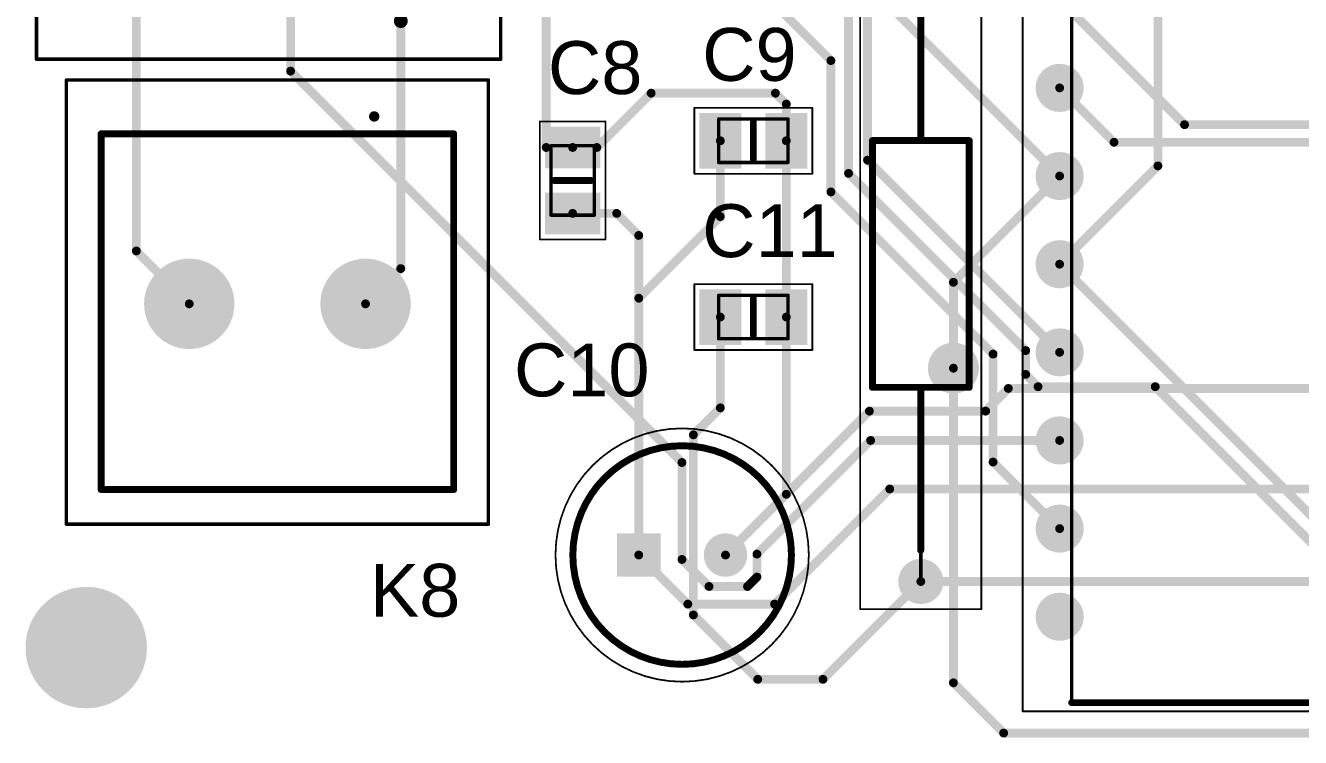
# Model space of a CAD drawing. Header units: millimetres. Extents: x 0.4 to 91.7, y 1.2 to 85.6.
# Drawn here: x 1.25 to 37.99, y 1.47 to 21.99 of the extents above; entities that cross this region are included whole.
import ezdxf

# ---------------------------------------------------------------- set-up
doc = ezdxf.new("R2010")
doc.units = ezdxf.units.MM
for name, color, linetype in [('BottomLayer', 5, 'Continuous'), ('BottomSolder', 6, 'Continuous'), ('Mechanical13', 56, 'Continuous'), ('Mechanical15', 56, 'Continuous'), ('MultiLayer', 9, 'Continuous'), ('PadHoleLayer', 156, 'Continuous'), ('TopLayer', 1, 'Continuous'), ('TopOverlay', 2, 'Continuous'), ('TopPaste', 8, 'Continuous'), ('TopSolder', 216, 'Continuous'), ('ViaHoleLayer', 16, 'Continuous')]:
    doc.layers.add(name, color=color, linetype=linetype)
doc.styles.add('Arial', font='arial.ttf', dxfattribs={"height": 0.2})

# ---------------------------------------------------------------- blocks, each defined once
blk = doc.blocks.new('CM______________________170____100M___10A_33')
at = {"layer": 'BottomLayer'}
h = blk.add_hatch(color=5, dxfattribs=at)
edge = h.paths.add_edge_path()
edge.add_arc((0, 7.62), 0.952, 0, 360)
h = blk.add_hatch(color=5, dxfattribs=at)
edge = h.paths.add_edge_path()
edge.add_arc((2.54, 7.62), 0.952, 0, 360)
h = blk.add_hatch(color=5, dxfattribs=at)
edge = h.paths.add_edge_path()
edge.add_arc((0, 0), 0.952, 0, 360)
h = blk.add_hatch(color=5, dxfattribs=at)
edge = h.paths.add_edge_path()
edge.add_arc((2.54, 0), 0.952, 0, 360)
at = {"layer": 'BottomSolder'}
h = blk.add_hatch(color=6, dxfattribs=at)
edge = h.paths.add_edge_path()
edge.add_arc((0, 7.62), 1.054, 0, 360)
h = blk.add_hatch(color=6, dxfattribs=at)
edge = h.paths.add_edge_path()
edge.add_arc((2.54, 7.62), 1.054, 0, 360)
h = blk.add_hatch(color=6, dxfattribs=at)
edge = h.paths.add_edge_path()
edge.add_arc((0, 0), 1.054, 0, 360)
h = blk.add_hatch(color=6, dxfattribs=at)
edge = h.paths.add_edge_path()
edge.add_arc((2.54, 0), 1.054, 0, 360)
at = {"layer": 'MultiLayer'}
h = blk.add_hatch(color=9, dxfattribs=at)
edge = h.paths.add_edge_path()
edge.add_arc((0, 7.62), 0.952, 0, 360)
h = blk.add_hatch(color=9, dxfattribs=at)
edge = h.paths.add_edge_path()
edge.add_arc((2.54, 7.62), 0.952, 0, 360)
h = blk.add_hatch(color=9, dxfattribs=at)
edge = h.paths.add_edge_path()
edge.add_arc((0, 0), 0.952, 0, 360)
h = blk.add_hatch(color=9, dxfattribs=at)
edge = h.paths.add_edge_path()
edge.add_arc((2.54, 0), 0.952, 0, 360)
at = {"layer": 'PadHoleLayer'}
h = blk.add_hatch(color=156, dxfattribs=at)
edge = h.paths.add_edge_path()
edge.add_arc((0, 7.62), 0.635, 0, 360)
h = blk.add_hatch(color=156, dxfattribs=at)
edge = h.paths.add_edge_path()
edge.add_arc((2.54, 7.62), 0.635, 0, 360)
h = blk.add_hatch(color=156, dxfattribs=at)
edge = h.paths.add_edge_path()
edge.add_arc((0, 0), 0.635, 0, 360)
h = blk.add_hatch(color=156, dxfattribs=at)
edge = h.paths.add_edge_path()
edge.add_arc((2.54, 0), 0.635, 0, 360)
at = {"layer": 'TopLayer'}
h = blk.add_hatch(color=1, dxfattribs=at)
edge = h.paths.add_edge_path()
edge.add_arc((0, 7.62), 0.952, 0, 360)
h = blk.add_hatch(color=1, dxfattribs=at)
edge = h.paths.add_edge_path()
edge.add_arc((2.54, 7.62), 0.952, 0, 360)
h = blk.add_hatch(color=1, dxfattribs=at)
edge = h.paths.add_edge_path()
edge.add_arc((0, 0), 0.952, 0, 360)
h = blk.add_hatch(color=1, dxfattribs=at)
edge = h.paths.add_edge_path()
edge.add_arc((2.54, 0), 0.952, 0, 360)
at = {"layer": 'TopSolder'}
h = blk.add_hatch(color=216, dxfattribs=at)
edge = h.paths.add_edge_path()
edge.add_arc((0, 7.62), 1.054, 0, 360)
h = blk.add_hatch(color=216, dxfattribs=at)
edge = h.paths.add_edge_path()
edge.add_arc((2.54, 7.62), 1.054, 0, 360)
h = blk.add_hatch(color=216, dxfattribs=at)
edge = h.paths.add_edge_path()
edge.add_arc((0, 0), 1.054, 0, 360)
h = blk.add_hatch(color=216, dxfattribs=at)
edge = h.paths.add_edge_path()
edge.add_arc((2.54, 0), 1.054, 0, 360)
at = {"layer": 'Mechanical13', "const_width": 0.2}
for points in [[(-1.88, 9.5), (-1.88, -1.88)], [(-1.88, 9.5), (4.42, 9.5)], [(4.42, 9.5), (4.42, -1.88)], [(-1.88, -1.88), (4.42, -1.88)]]:
    blk.add_lwpolyline(points, dxfattribs=at)
at = {"layer": 'Mechanical13', "const_width": 0.1}
for points in [[(-1.93, 9.5, 1), (-1.83, 9.5, 1)], [(-1.93, 9.5, 1), (-1.83, 9.5, 1)], [(4.37, 9.5, 1), (4.47, 9.5, 1)], [(4.37, 9.5, 1), (4.47, 9.5, 1)], [(-1.93, -1.88, 1), (-1.83, -1.88, 1)], [(-1.93, -1.88, 1), (-1.83, -1.88, 1)], [(4.37, -1.88, 1), (4.47, -1.88, 1)], [(4.37, -1.88, 1), (4.47, -1.88, 1)]]:
    blk.add_lwpolyline(points, format="xyb", close=True, dxfattribs=at)
at = {"layer": 'Mechanical15', "const_width": 0.1}
for points in [[(-4, 10.5), (-4, -2.88)], [(-4, 10.5), (5.42, 10.5)], [(5.42, 10.5), (5.42, -2.88)], [(-4, -2.88), (5.42, -2.88)]]:
    blk.add_lwpolyline(points, dxfattribs=at)
at = {"layer": 'Mechanical15', "const_width": 0.05}
for points in [[(-4.025, 10.5, 1), (-3.975, 10.5, 1)], [(-4.025, 10.5, 1), (-3.975, 10.5, 1)], [(5.395, 10.5, 1), (5.445, 10.5, 1)], [(5.395, 10.5, 1), (5.445, 10.5, 1)], [(-4.025, -2.88, 1), (-3.975, -2.88, 1)], [(-4.025, -2.88, 1), (-3.975, -2.88, 1)], [(5.395, -2.88, 1), (5.445, -2.88, 1)], [(5.395, -2.88, 1), (5.445, -2.88, 1)]]:
    blk.add_lwpolyline(points, format="xyb", close=True, dxfattribs=at)
at = {"layer": 'TopOverlay', "const_width": 0.1}
for points in [[(-1.88, 9.5), (-1.88, -1.88)], [(-1.88, 9.5), (4.42, 9.5)], [(4.42, 9.5), (4.42, -1.88)], [(-1.88, -1.88), (4.42, -1.88)]]:
    blk.add_lwpolyline(points, dxfattribs=at)
at = {"layer": 'TopOverlay'}
for points, const_width in [([(-1.905, 9.5, 1), (-1.855, 9.5, 1)], 0.05), ([(-1.905, 9.5, 1), (-1.855, 9.5, 1)], 0.05), ([(4.395, 9.5, 1), (4.445, 9.5, 1)], 0.05), ([(4.395, 9.5, 1), (4.445, 9.5, 1)], 0.05), ([(-3.05, 0, 1), (-2.95, 0, 1)], 0.1), ([(-3.05, 0, 1), (-2.95, 0, 1)], 0.1), ([(-2.85, 0, 1), (-2.75, 0, 1)], 0.1), ([(-2.85, 0, 1), (-2.75, 0, 1)], 0.1), ([(-1.905, -1.88, 1), (-1.855, -1.88, 1)], 0.05), ([(-1.905, -1.88, 1), (-1.855, -1.88, 1)], 0.05), ([(4.395, -1.88, 1), (4.445, -1.88, 1)], 0.05), ([(4.395, -1.88, 1), (4.445, -1.88, 1)], 0.05)]:
    blk.add_lwpolyline(points, format="xyb", close=True, dxfattribs=dict(at, const_width=const_width))
at = {"layer": 'TopOverlay', "const_width": 0.2}
for points in [[(-3, 0, -1), (-2.8, 0)], [(-2.8, 0, -1), (-3, 0)]]:
    blk.add_lwpolyline(points, format="xyb", dxfattribs=at)
blk = doc.blocks.new('L1_10_H_130_A_34')
at = {"layer": 'BottomLayer'}
h = blk.add_hatch(color=5, dxfattribs=at)
edge = h.paths.add_edge_path()
edge.add_arc((0, 0), 0.55, 0, 360)
h = blk.add_hatch(color=5, dxfattribs=at)
edge = h.paths.add_edge_path()
edge.add_arc((18.3, 0), 0.55, 0, 360)
at = {"layer": 'BottomSolder'}
h = blk.add_hatch(color=6, dxfattribs=at)
edge = h.paths.add_edge_path()
edge.add_arc((0, 0), 0.652, 0, 360)
h = blk.add_hatch(color=6, dxfattribs=at)
edge = h.paths.add_edge_path()
edge.add_arc((18.3, 0), 0.652, 0, 360)
at = {"layer": 'MultiLayer'}
h = blk.add_hatch(color=9, dxfattribs=at)
edge = h.paths.add_edge_path()
edge.add_arc((0, 0), 0.55, 0, 360)
h = blk.add_hatch(color=9, dxfattribs=at)
edge = h.paths.add_edge_path()
edge.add_arc((18.3, 0), 0.55, 0, 360)
at = {"layer": 'PadHoleLayer'}
h = blk.add_hatch(color=156, dxfattribs=at)
edge = h.paths.add_edge_path()
edge.add_arc((0, 0), 0.35, 0, 360)
h = blk.add_hatch(color=156, dxfattribs=at)
edge = h.paths.add_edge_path()
edge.add_arc((18.3, 0), 0.35, 0, 360)
at = {"layer": 'TopLayer'}
h = blk.add_hatch(color=1, dxfattribs=at)
edge = h.paths.add_edge_path()
edge.add_arc((0, 0), 0.55, 0, 360)
h = blk.add_hatch(color=1, dxfattribs=at)
edge = h.paths.add_edge_path()
edge.add_arc((18.3, 0), 0.55, 0, 360)
at = {"layer": 'TopSolder'}
h = blk.add_hatch(color=216, dxfattribs=at)
edge = h.paths.add_edge_path()
edge.add_arc((0, 0), 0.652, 0, 360)
h = blk.add_hatch(color=216, dxfattribs=at)
edge = h.paths.add_edge_path()
edge.add_arc((18.3, 0), 0.652, 0, 360)
at = {"layer": 'Mechanical13', "const_width": 0.1}
for points in [[(5.595, 1.395), (12.705, 1.395)], [(5.595, 1.395), (5.595, -1.395)], [(12.705, 1.395), (12.705, -1.395)], [(0, 0), (5.595, 0)], [(12.705, 0), (18.3, 0)], [(5.595, -1.395), (12.705, -1.395)]]:
    blk.add_lwpolyline(points, dxfattribs=at)
at = {"layer": 'Mechanical13', "const_width": 0.05}
for points in [[(5.57, 1.395, 1), (5.62, 1.395, 1)], [(5.57, 1.395, 1), (5.62, 1.395, 1)], [(12.68, 1.395, 1), (12.73, 1.395, 1)], [(12.68, 1.395, 1), (12.73, 1.395, 1)], [(-0.025, 0, 1), (0.025, 0, 1)], [(5.57, 0, 1), (5.62, 0, 1)], [(12.68, 0, 1), (12.73, 0, 1)], [(18.275, 0, 1), (18.325, 0, 1)], [(5.57, -1.395, 1), (5.62, -1.395, 1)], [(5.57, -1.395, 1), (5.62, -1.395, 1)], [(12.68, -1.395, 1), (12.73, -1.395, 1)], [(12.68, -1.395, 1), (12.73, -1.395, 1)]]:
    blk.add_lwpolyline(points, format="xyb", close=True, dxfattribs=at)
at = {"layer": 'Mechanical15', "const_width": 0.05}
for points in [[(-0.8, 1.745), (19.1, 1.745)], [(-0.8, 1.745), (-0.8, -1.745)], [(19.1, 1.745), (19.1, -1.745)], [(-0.8, -1.745), (19.1, -1.745)]]:
    blk.add_lwpolyline(points, dxfattribs=at)
at = {"layer": 'Mechanical15', "const_width": 0.025}
for points in [[(-0.812, 1.745, 1), (-0.787, 1.745, 1)], [(-0.812, 1.745, 1), (-0.787, 1.745, 1)], [(19.087, 1.745, 1), (19.112, 1.745, 1)], [(19.087, 1.745, 1), (19.112, 1.745, 1)], [(-0.812, -1.745, 1), (-0.787, -1.745, 1)], [(-0.812, -1.745, 1), (-0.787, -1.745, 1)], [(19.087, -1.745, 1), (19.112, -1.745, 1)], [(19.087, -1.745, 1), (19.112, -1.745, 1)]]:
    blk.add_lwpolyline(points, format="xyb", close=True, dxfattribs=at)
at = {"layer": 'TopOverlay', "const_width": 0.2}
for points in [[(5.595, 1.395), (12.705, 1.395)], [(5.595, 1.395), (5.595, -1.395)], [(12.705, 1.395), (12.705, -1.395)], [(0.9, 0), (5.595, 0)], [(12.705, 0), (17.4, 0)], [(5.595, -1.395), (12.705, -1.395)]]:
    blk.add_lwpolyline(points, dxfattribs=at)
at = {"layer": 'TopOverlay', "const_width": 0.1}
for points in [[(5.545, 1.395, 1), (5.645, 1.395, 1)], [(5.545, 1.395, 1), (5.645, 1.395, 1)], [(12.655, 1.395, 1), (12.755, 1.395, 1)], [(12.655, 1.395, 1), (12.755, 1.395, 1)], [(0.85, 0, 1), (0.95, 0, 1)], [(5.545, 0, 1), (5.645, 0, 1)], [(12.655, 0, 1), (12.755, 0, 1)], [(17.35, 0, 1), (17.45, 0, 1)], [(5.545, -1.395, 1), (5.645, -1.395, 1)], [(5.545, -1.395, 1), (5.645, -1.395, 1)], [(12.655, -1.395, 1), (12.755, -1.395, 1)], [(12.655, -1.395, 1), (12.755, -1.395, 1)]]:
    blk.add_lwpolyline(points, format="xyb", close=True, dxfattribs=at)
blk = doc.blocks.new('K_________________5_08_39')
at = {"layer": 'BottomLayer'}
h = blk.add_hatch(color=5, dxfattribs=at)
edge = h.paths.add_edge_path()
edge.add_arc((0, 0), 1.2, 0, 360)
h = blk.add_hatch(color=5, dxfattribs=at)
edge = h.paths.add_edge_path()
edge.add_arc((5.08, 0), 1.2, 0, 360)
at = {"layer": 'BottomSolder'}
h = blk.add_hatch(color=6, dxfattribs=at)
edge = h.paths.add_edge_path()
edge.add_arc((0, 0), 1.302, 0, 360)
h = blk.add_hatch(color=6, dxfattribs=at)
edge = h.paths.add_edge_path()
edge.add_arc((5.08, 0), 1.302, 0, 360)
at = {"layer": 'MultiLayer'}
h = blk.add_hatch(color=9, dxfattribs=at)
edge = h.paths.add_edge_path()
edge.add_arc((0, 0), 1.2, 0, 360)
h = blk.add_hatch(color=9, dxfattribs=at)
edge = h.paths.add_edge_path()
edge.add_arc((5.08, 0), 1.2, 0, 360)
at = {"layer": 'PadHoleLayer'}
h = blk.add_hatch(color=156, dxfattribs=at)
edge = h.paths.add_edge_path()
edge.add_arc((0, 0), 0.8, 0, 360)
h = blk.add_hatch(color=156, dxfattribs=at)
edge = h.paths.add_edge_path()
edge.add_arc((5.08, 0), 0.8, 0, 360)
at = {"layer": 'TopLayer'}
h = blk.add_hatch(color=1, dxfattribs=at)
edge = h.paths.add_edge_path()
edge.add_arc((0, 0), 1.2, 0, 360)
h = blk.add_hatch(color=1, dxfattribs=at)
edge = h.paths.add_edge_path()
edge.add_arc((5.08, 0), 1.2, 0, 360)
at = {"layer": 'TopSolder'}
h = blk.add_hatch(color=216, dxfattribs=at)
edge = h.paths.add_edge_path()
edge.add_arc((0, 0), 1.302, 0, 360)
h = blk.add_hatch(color=216, dxfattribs=at)
edge = h.paths.add_edge_path()
edge.add_arc((5.08, 0), 1.302, 0, 360)
at = {"layer": 'Mechanical13', "const_width": 0.2}
for points in [[(-2.54, 5.35), (-2.54, -4.9)], [(7.62, 5.35), (-2.54, 5.35)], [(7.62, 5.35), (7.62, -4.9)], [(7.62, -4.9), (-2.54, -4.9)]]:
    blk.add_lwpolyline(points, dxfattribs=at)
at = {"layer": 'Mechanical13', "const_width": 0.1}
for points in [[(-2.59, 5.35, 1), (-2.49, 5.35, 1)], [(-2.59, 5.35, 1), (-2.49, 5.35, 1)], [(7.57, 5.35, 1), (7.67, 5.35, 1)], [(7.57, 5.35, 1), (7.67, 5.35, 1)], [(-2.59, -4.9, 1), (-2.49, -4.9, 1)], [(-2.59, -4.9, 1), (-2.49, -4.9, 1)], [(7.57, -4.9, 1), (7.67, -4.9, 1)], [(7.57, -4.9, 1), (7.67, -4.9, 1)]]:
    blk.add_lwpolyline(points, format="xyb", close=True, dxfattribs=at)
at = {"layer": 'Mechanical15', "const_width": 0.1}
for points in [[(-3.54, 6.35), (-3.54, -6.45)], [(8.62, 6.35), (-3.54, 6.35)], [(8.62, 6.35), (8.62, -6.45)], [(8.62, -6.45), (-3.54, -6.45)]]:
    blk.add_lwpolyline(points, dxfattribs=at)
at = {"layer": 'Mechanical15', "const_width": 0.05}
for points in [[(-3.565, 6.35, 1), (-3.515, 6.35, 1)], [(-3.565, 6.35, 1), (-3.515, 6.35, 1)], [(8.595, 6.35, 1), (8.645, 6.35, 1)], [(8.595, 6.35, 1), (8.645, 6.35, 1)], [(-3.565, -6.45, 1), (-3.515, -6.45, 1)], [(-3.565, -6.45, 1), (-3.515, -6.45, 1)], [(8.595, -6.45, 1), (8.645, -6.45, 1)], [(8.595, -6.45, 1), (8.645, -6.45, 1)]]:
    blk.add_lwpolyline(points, format="xyb", close=True, dxfattribs=at)
at = {"layer": 'TopOverlay', "const_width": 0.1}
for points in [[(-2.54, 5.35), (-2.54, -4.9)], [(7.62, 5.35), (-2.54, 5.35)], [(7.62, 5.35), (7.62, -4.9)], [(7.62, -4.9), (-2.54, -4.9)]]:
    blk.add_lwpolyline(points, dxfattribs=at)
at = {"layer": 'TopOverlay'}
for points, const_width in [([(-2.565, 5.35, 1), (-2.515, 5.35, 1)], 0.05), ([(-2.565, 5.35, 1), (-2.515, 5.35, 1)], 0.05), ([(7.595, 5.35, 1), (7.645, 5.35, 1)], 0.05), ([(7.595, 5.35, 1), (7.645, 5.35, 1)], 0.05), ([(-2.565, -4.9, 1), (-2.515, -4.9, 1)], 0.05), ([(-2.565, -4.9, 1), (-2.515, -4.9, 1)], 0.05), ([(7.595, -4.9, 1), (7.645, -4.9, 1)], 0.05), ([(7.595, -4.9, 1), (7.645, -4.9, 1)], 0.05), ([(-0.35, -5.4, 1), (-0.25, -5.4, 1)], 0.1), ([(-0.35, -5.4, 1), (-0.25, -5.4, 1)], 0.1), ([(-0.35, -5.4, 1), (-0.25, -5.4, 1)], 0.1), ([(-0.25, -5.4, 1), (-0.15, -5.4, 1)], 0.1), ([(-0.25, -5.4, 1), (-0.15, -5.4, 1)], 0.1), ([(-0.25, -5.4, 1), (-0.15, -5.4, 1)], 0.1)]:
    blk.add_lwpolyline(points, format="xyb", close=True, dxfattribs=dict(at, const_width=const_width))
at = {"layer": 'TopOverlay', "const_width": 0.2}
for points in [[(-0.3, -5.4, -1), (-0.2, -5.4)], [(-0.2, -5.4, -1), (-0.3, -5.4)], [(-0.2, -5.4, -1), (-0.3, -5.4)]]:
    blk.add_lwpolyline(points, format="xyb", dxfattribs=at)
blk = doc.blocks.new('__3_47')
at = {"layer": 'BottomLayer'}
h = blk.add_hatch(color=5, dxfattribs=at)
edge = h.paths.add_edge_path()
edge.add_arc((7.715, 24.13), 0.592, 0, 360)
h = blk.add_hatch(color=5, dxfattribs=at)
edge = h.paths.add_edge_path()
edge.add_arc((7.715, 21.59), 0.592, 0, 360)
h = blk.add_hatch(color=5, dxfattribs=at)
edge = h.paths.add_edge_path()
edge.add_arc((7.715, 19.05), 0.592, 0, 360)
h = blk.add_hatch(color=5, dxfattribs=at)
edge = h.paths.add_edge_path()
edge.add_arc((7.715, 16.51), 0.592, 0, 360)
h = blk.add_hatch(color=5, dxfattribs=at)
edge = h.paths.add_edge_path()
edge.add_arc((7.715, 13.97), 0.592, 0, 360)
h = blk.add_hatch(color=5, dxfattribs=at)
edge = h.paths.add_edge_path()
edge.add_arc((7.715, 11.43), 0.592, 0, 360)
h = blk.add_hatch(color=5, dxfattribs=at)
edge = h.paths.add_edge_path()
edge.add_arc((7.715, 8.89), 0.592, 0, 360)
at = {"layer": 'BottomSolder'}
h = blk.add_hatch(color=6, dxfattribs=at)
edge = h.paths.add_edge_path()
edge.add_arc((7.715, 24.13), 0.694, 0, 360)
h = blk.add_hatch(color=6, dxfattribs=at)
edge = h.paths.add_edge_path()
edge.add_arc((7.715, 21.59), 0.694, 0, 360)
h = blk.add_hatch(color=6, dxfattribs=at)
edge = h.paths.add_edge_path()
edge.add_arc((7.715, 19.05), 0.694, 0, 360)
h = blk.add_hatch(color=6, dxfattribs=at)
edge = h.paths.add_edge_path()
edge.add_arc((7.715, 16.51), 0.694, 0, 360)
h = blk.add_hatch(color=6, dxfattribs=at)
edge = h.paths.add_edge_path()
edge.add_arc((7.715, 13.97), 0.694, 0, 360)
h = blk.add_hatch(color=6, dxfattribs=at)
edge = h.paths.add_edge_path()
edge.add_arc((7.715, 11.43), 0.694, 0, 360)
h = blk.add_hatch(color=6, dxfattribs=at)
edge = h.paths.add_edge_path()
edge.add_arc((7.715, 8.89), 0.694, 0, 360)
at = {"layer": 'MultiLayer'}
h = blk.add_hatch(color=9, dxfattribs=at)
edge = h.paths.add_edge_path()
edge.add_arc((7.715, 24.13), 0.592, 0, 360)
h = blk.add_hatch(color=9, dxfattribs=at)
edge = h.paths.add_edge_path()
edge.add_arc((7.715, 21.59), 0.592, 0, 360)
h = blk.add_hatch(color=9, dxfattribs=at)
edge = h.paths.add_edge_path()
edge.add_arc((7.715, 19.05), 0.592, 0, 360)
h = blk.add_hatch(color=9, dxfattribs=at)
edge = h.paths.add_edge_path()
edge.add_arc((7.715, 16.51), 0.592, 0, 360)
h = blk.add_hatch(color=9, dxfattribs=at)
edge = h.paths.add_edge_path()
edge.add_arc((7.715, 13.97), 0.592, 0, 360)
h = blk.add_hatch(color=9, dxfattribs=at)
edge = h.paths.add_edge_path()
edge.add_arc((7.715, 11.43), 0.592, 0, 360)
h = blk.add_hatch(color=9, dxfattribs=at)
edge = h.paths.add_edge_path()
edge.add_arc((7.715, 8.89), 0.592, 0, 360)
at = {"layer": 'PadHoleLayer'}
h = blk.add_hatch(color=156, dxfattribs=at)
edge = h.paths.add_edge_path()
edge.add_arc((7.715, 24.13), 0.392, 0, 360)
h = blk.add_hatch(color=156, dxfattribs=at)
edge = h.paths.add_edge_path()
edge.add_arc((7.715, 21.59), 0.392, 0, 360)
h = blk.add_hatch(color=156, dxfattribs=at)
edge = h.paths.add_edge_path()
edge.add_arc((7.715, 19.05), 0.392, 0, 360)
h = blk.add_hatch(color=156, dxfattribs=at)
edge = h.paths.add_edge_path()
edge.add_arc((7.715, 16.51), 0.392, 0, 360)
h = blk.add_hatch(color=156, dxfattribs=at)
edge = h.paths.add_edge_path()
edge.add_arc((7.715, 13.97), 0.392, 0, 360)
h = blk.add_hatch(color=156, dxfattribs=at)
edge = h.paths.add_edge_path()
edge.add_arc((7.715, 11.43), 0.392, 0, 360)
h = blk.add_hatch(color=156, dxfattribs=at)
edge = h.paths.add_edge_path()
edge.add_arc((7.715, 8.89), 0.392, 0, 360)
at = {"layer": 'TopLayer'}
h = blk.add_hatch(color=1, dxfattribs=at)
edge = h.paths.add_edge_path()
edge.add_arc((7.715, 24.13), 0.592, 0, 360)
h = blk.add_hatch(color=1, dxfattribs=at)
edge = h.paths.add_edge_path()
edge.add_arc((7.715, 21.59), 0.592, 0, 360)
h = blk.add_hatch(color=1, dxfattribs=at)
edge = h.paths.add_edge_path()
edge.add_arc((7.715, 19.05), 0.592, 0, 360)
h = blk.add_hatch(color=1, dxfattribs=at)
edge = h.paths.add_edge_path()
edge.add_arc((7.715, 16.51), 0.592, 0, 360)
h = blk.add_hatch(color=1, dxfattribs=at)
edge = h.paths.add_edge_path()
edge.add_arc((7.715, 13.97), 0.592, 0, 360)
h = blk.add_hatch(color=1, dxfattribs=at)
edge = h.paths.add_edge_path()
edge.add_arc((7.715, 11.43), 0.592, 0, 360)
h = blk.add_hatch(color=1, dxfattribs=at)
edge = h.paths.add_edge_path()
edge.add_arc((7.715, 8.89), 0.592, 0, 360)
at = {"layer": 'TopSolder'}
h = blk.add_hatch(color=216, dxfattribs=at)
edge = h.paths.add_edge_path()
edge.add_arc((7.715, 24.13), 0.694, 0, 360)
h = blk.add_hatch(color=216, dxfattribs=at)
edge = h.paths.add_edge_path()
edge.add_arc((7.715, 21.59), 0.694, 0, 360)
h = blk.add_hatch(color=216, dxfattribs=at)
edge = h.paths.add_edge_path()
edge.add_arc((7.715, 19.05), 0.694, 0, 360)
h = blk.add_hatch(color=216, dxfattribs=at)
edge = h.paths.add_edge_path()
edge.add_arc((7.715, 16.51), 0.694, 0, 360)
h = blk.add_hatch(color=216, dxfattribs=at)
edge = h.paths.add_edge_path()
edge.add_arc((7.715, 13.97), 0.694, 0, 360)
h = blk.add_hatch(color=216, dxfattribs=at)
edge = h.paths.add_edge_path()
edge.add_arc((7.715, 11.43), 0.694, 0, 360)
h = blk.add_hatch(color=216, dxfattribs=at)
edge = h.paths.add_edge_path()
edge.add_arc((7.715, 8.89), 0.694, 0, 360)
at = {"layer": 'Mechanical13', "const_width": 0.1}
for points in [[(7.366, 26.606), (-7.366, 26.606)], [(7.366, 26.606), (7.366, -26.606)]]:
    blk.add_lwpolyline(points, dxfattribs=at)
at = {"layer": 'Mechanical13', "const_width": 0.05}
blk.add_lwpolyline([(7.341, 26.606, 1), (7.391, 26.606, 1)], format="xyb", close=True, dxfattribs=at)
blk.add_lwpolyline([(7.341, 26.606, 1), (7.391, 26.606, 1)], format="xyb", close=True, dxfattribs=at)
at = {"layer": 'Mechanical15', "const_width": 0.05}
for points in [[(8.78, 26.856), (-8.78, 26.856)], [(8.78, 26.856), (8.78, -26.856)]]:
    blk.add_lwpolyline(points, dxfattribs=at)
at = {"layer": 'Mechanical15', "const_width": 0.025}
blk.add_lwpolyline([(8.768, 26.856, 1), (8.793, 26.856, 1)], format="xyb", close=True, dxfattribs=at)
blk.add_lwpolyline([(8.768, 26.856, 1), (8.793, 26.856, 1)], format="xyb", close=True, dxfattribs=at)
at = {"layer": 'TopOverlay', "const_width": 0.2}
blk.add_lwpolyline([(7.366, 26.606), (-8.307, 26.606)], dxfattribs=at)
at = {"layer": 'TopOverlay', "const_width": 0.1}
blk.add_lwpolyline([(7.316, 26.606, 1), (7.416, 26.606, 1)], format="xyb", close=True, dxfattribs=at)
blk = doc.blocks.new('0805_56')
at = {"layer": 'TopLayer'}
for points in [[(-1.45, -0.7), (-1.45, 0.7), (-0.45, 0.7), (-0.45, -0.7)], [(0.45, -0.7), (0.45, 0.7), (1.45, 0.7), (1.45, -0.7)]]:
    blk.add_hatch(color=1, dxfattribs=at).paths.add_polyline_path(points)
at = {"layer": 'TopPaste'}
for points in [[(-1.45, -0.7), (-1.45, 0.7), (-0.45, 0.7), (-0.45, -0.7)], [(0.45, -0.7), (0.45, 0.7), (1.45, 0.7), (1.45, -0.7)]]:
    blk.add_hatch(color=8, dxfattribs=at).paths.add_polyline_path(points)
at = {"layer": 'TopSolder'}
for points in [[(-1.552, -0.802), (-1.552, 0.802), (-0.348, 0.802), (-0.348, -0.802)], [(0.348, -0.802), (0.348, 0.802), (1.552, 0.802), (1.552, -0.802)]]:
    blk.add_hatch(color=216, dxfattribs=at).paths.add_polyline_path(points)
at = {"layer": 'Mechanical13', "const_width": 0.1}
for points in [[(-1, 0.625), (1, 0.625)], [(-1, -0.625), (-1, 0.625)], [(1, -0.625), (1, 0.625)], [(-1, -0.625), (1, -0.625)]]:
    blk.add_lwpolyline(points, dxfattribs=at)
at = {"layer": 'Mechanical13', "const_width": 0.05}
for points in [[(-1.025, 0.625, 1), (-0.975, 0.625, 1)], [(-1.025, 0.625, 1), (-0.975, 0.625, 1)], [(0.975, 0.625, 1), (1.025, 0.625, 1)], [(0.975, 0.625, 1), (1.025, 0.625, 1)], [(-1.025, -0.625, 1), (-0.975, -0.625, 1)], [(-1.025, -0.625, 1), (-0.975, -0.625, 1)], [(0.975, -0.625, 1), (1.025, -0.625, 1)], [(0.975, -0.625, 1), (1.025, -0.625, 1)]]:
    blk.add_lwpolyline(points, format="xyb", close=True, dxfattribs=at)
at = {"layer": 'Mechanical15', "const_width": 0.05}
for points in [[(-1.7, 0.95), (1.7, 0.95)], [(-1.7, -0.95), (-1.7, 0.95)], [(1.7, -0.95), (1.7, 0.95)], [(-1.7, -0.95), (1.7, -0.95)]]:
    blk.add_lwpolyline(points, dxfattribs=at)
at = {"layer": 'Mechanical15', "const_width": 0.025}
for points in [[(-1.713, 0.95, 1), (-1.688, 0.95, 1)], [(-1.713, 0.95, 1), (-1.688, 0.95, 1)], [(1.688, 0.95, 1), (1.713, 0.95, 1)], [(1.688, 0.95, 1), (1.713, 0.95, 1)], [(-1.713, -0.95, 1), (-1.688, -0.95, 1)], [(-1.713, -0.95, 1), (-1.688, -0.95, 1)], [(1.688, -0.95, 1), (1.713, -0.95, 1)], [(1.688, -0.95, 1), (1.713, -0.95, 1)]]:
    blk.add_lwpolyline(points, format="xyb", close=True, dxfattribs=at)
at = {"layer": 'TopOverlay', "const_width": 0.2}
blk.add_lwpolyline([(0, -0.525), (0, 0.525)], dxfattribs=at)
at = {"layer": 'TopOverlay', "const_width": 0.1}
for points in [[(-0.05, 0.525, 1), (0.05, 0.525, 1)], [(-0.05, -0.525, 1), (0.05, -0.525, 1)]]:
    blk.add_lwpolyline(points, format="xyb", close=True, dxfattribs=at)
blk = doc.blocks.new('C_50V_10_F_57')
at = {"layer": 'BottomLayer'}
blk.add_hatch(color=5, dxfattribs=at).paths.add_polyline_path([(-0.525, 0.525), (0.525, 0.525), (0.525, -0.525), (-0.525, -0.525)])
h = blk.add_hatch(color=5, dxfattribs=at)
edge = h.paths.add_edge_path()
edge.add_arc((2.5, 0), 0.525, 0, 360)
at = {"layer": 'BottomSolder'}
blk.add_hatch(color=6, dxfattribs=at).paths.add_polyline_path([(-0.627, 0.627), (0.627, 0.627), (0.627, -0.627), (-0.627, -0.627)])
h = blk.add_hatch(color=6, dxfattribs=at)
edge = h.paths.add_edge_path()
edge.add_arc((2.5, 0), 0.627, 0, 360)
at = {"layer": 'MultiLayer'}
blk.add_hatch(color=9, dxfattribs=at).paths.add_polyline_path([(-0.525, 0.525), (0.525, 0.525), (0.525, -0.525), (-0.525, -0.525)])
h = blk.add_hatch(color=9, dxfattribs=at)
edge = h.paths.add_edge_path()
edge.add_arc((2.5, 0), 0.525, 0, 360)
at = {"layer": 'PadHoleLayer'}
h = blk.add_hatch(color=156, dxfattribs=at)
edge = h.paths.add_edge_path()
edge.add_arc((0, 0), 0.325, 0, 360)
h = blk.add_hatch(color=156, dxfattribs=at)
edge = h.paths.add_edge_path()
edge.add_arc((2.5, 0), 0.325, 0, 360)
at = {"layer": 'TopLayer'}
blk.add_hatch(color=1, dxfattribs=at).paths.add_polyline_path([(-0.525, 0.525), (0.525, 0.525), (0.525, -0.525), (-0.525, -0.525)])
h = blk.add_hatch(color=1, dxfattribs=at)
edge = h.paths.add_edge_path()
edge.add_arc((2.5, 0), 0.525, 0, 360)
at = {"layer": 'TopSolder'}
blk.add_hatch(color=216, dxfattribs=at).paths.add_polyline_path([(-0.627, 0.627), (0.627, 0.627), (0.627, -0.627), (-0.627, -0.627)])
h = blk.add_hatch(color=216, dxfattribs=at)
edge = h.paths.add_edge_path()
edge.add_arc((2.5, 0), 0.627, 0, 360)
at = {"layer": 'Mechanical13'}
for points, const_width in [([(4.4, 0, 1), (-1.9, 0, 1)], 0.1), ([(-1.925, 0, 1), (-1.875, 0, 1)], 0.05), ([(4.375, 0, 1), (4.425, 0, 1)], 0.05)]:
    blk.add_lwpolyline(points, format="xyb", close=True, dxfattribs=dict(at, const_width=const_width))
at = {"layer": 'Mechanical15'}
for points, const_width in [([(4.9, 0, 1), (-2.4, 0, 1)], 0.05), ([(-2.412, 0, 1), (-2.388, 0, 1)], 0.025), ([(4.888, 0, 1), (4.912, 0, 1)], 0.025)]:
    blk.add_lwpolyline(points, format="xyb", close=True, dxfattribs=dict(at, const_width=const_width))
at = {"layer": 'TopOverlay'}
for points, const_width in [([(4.4, 0, 1), (-1.9, 0, 1)], 0.2), ([(-1.95, 0, 1), (-1.85, 0, 1)], 0.1), ([(4.35, 0, 1), (4.45, 0, 1)], 0.1)]:
    blk.add_lwpolyline(points, format="xyb", close=True, dxfattribs=dict(at, const_width=const_width))
blk = doc.blocks.new('0805_58')
at = {"layer": 'TopLayer'}
for points in [[(-1.45, -0.7), (-1.45, 0.7), (-0.45, 0.7), (-0.45, -0.7)], [(0.45, -0.7), (0.45, 0.7), (1.45, 0.7), (1.45, -0.7)]]:
    blk.add_hatch(color=1, dxfattribs=at).paths.add_polyline_path(points)
at = {"layer": 'TopPaste'}
for points in [[(-1.45, -0.7), (-1.45, 0.7), (-0.45, 0.7), (-0.45, -0.7)], [(0.45, -0.7), (0.45, 0.7), (1.45, 0.7), (1.45, -0.7)]]:
    blk.add_hatch(color=8, dxfattribs=at).paths.add_polyline_path(points)
at = {"layer": 'TopSolder'}
for points in [[(-1.552, -0.802), (-1.552, 0.802), (-0.348, 0.802), (-0.348, -0.802)], [(0.348, -0.802), (0.348, 0.802), (1.552, 0.802), (1.552, -0.802)]]:
    blk.add_hatch(color=216, dxfattribs=at).paths.add_polyline_path(points)
at = {"layer": 'Mechanical13', "const_width": 0.1}
for points in [[(-1, 0.625), (1, 0.625)], [(-1, -0.625), (-1, 0.625)], [(1, -0.625), (1, 0.625)], [(-1, -0.625), (1, -0.625)]]:
    blk.add_lwpolyline(points, dxfattribs=at)
at = {"layer": 'Mechanical13', "const_width": 0.05}
for points in [[(-1.025, 0.625, 1), (-0.975, 0.625, 1)], [(-1.025, 0.625, 1), (-0.975, 0.625, 1)], [(0.975, 0.625, 1), (1.025, 0.625, 1)], [(0.975, 0.625, 1), (1.025, 0.625, 1)], [(-1.025, -0.625, 1), (-0.975, -0.625, 1)], [(-1.025, -0.625, 1), (-0.975, -0.625, 1)], [(0.975, -0.625, 1), (1.025, -0.625, 1)], [(0.975, -0.625, 1), (1.025, -0.625, 1)]]:
    blk.add_lwpolyline(points, format="xyb", close=True, dxfattribs=at)
at = {"layer": 'Mechanical15', "const_width": 0.05}
for points in [[(-1.7, 0.95), (1.7, 0.95)], [(-1.7, -0.95), (-1.7, 0.95)], [(1.7, -0.95), (1.7, 0.95)], [(-1.7, -0.95), (1.7, -0.95)]]:
    blk.add_lwpolyline(points, dxfattribs=at)
at = {"layer": 'Mechanical15', "const_width": 0.025}
for points in [[(-1.712, 0.95, 1), (-1.687, 0.95, 1)], [(-1.712, 0.95, 1), (-1.687, 0.95, 1)], [(1.688, 0.95, 1), (1.713, 0.95, 1)], [(1.688, 0.95, 1), (1.713, 0.95, 1)], [(-1.712, -0.95, 1), (-1.687, -0.95, 1)], [(-1.712, -0.95, 1), (-1.687, -0.95, 1)], [(1.688, -0.95, 1), (1.713, -0.95, 1)], [(1.688, -0.95, 1), (1.713, -0.95, 1)]]:
    blk.add_lwpolyline(points, format="xyb", close=True, dxfattribs=at)
at = {"layer": 'TopOverlay', "const_width": 0.2}
blk.add_lwpolyline([(0, -0.525), (0, 0.525)], dxfattribs=at)
at = {"layer": 'TopOverlay', "const_width": 0.1}
for points in [[(-0.05, 0.525, 1), (0.05, 0.525, 1)], [(-0.05, -0.525, 1), (0.05, -0.525, 1)]]:
    blk.add_lwpolyline(points, format="xyb", close=True, dxfattribs=at)
blk = doc.blocks.new('0805_59')
at = {"layer": 'TopLayer'}
for points in [[(-1.45, -0.7), (-1.45, 0.7), (-0.45, 0.7), (-0.45, -0.7)], [(0.45, -0.7), (0.45, 0.7), (1.45, 0.7), (1.45, -0.7)]]:
    blk.add_hatch(color=1, dxfattribs=at).paths.add_polyline_path(points)
at = {"layer": 'TopPaste'}
for points in [[(-1.45, -0.7), (-1.45, 0.7), (-0.45, 0.7), (-0.45, -0.7)], [(0.45, -0.7), (0.45, 0.7), (1.45, 0.7), (1.45, -0.7)]]:
    blk.add_hatch(color=8, dxfattribs=at).paths.add_polyline_path(points)
at = {"layer": 'TopSolder'}
for points in [[(-1.552, -0.802), (-1.552, 0.802), (-0.348, 0.802), (-0.348, -0.802)], [(0.348, -0.802), (0.348, 0.802), (1.552, 0.802), (1.552, -0.802)]]:
    blk.add_hatch(color=216, dxfattribs=at).paths.add_polyline_path(points)
at = {"layer": 'Mechanical13', "const_width": 0.1}
for points in [[(-1, 0.625), (1, 0.625)], [(-1, 0.625), (-1, -0.625)], [(1, 0.625), (1, -0.625)], [(-1, -0.625), (1, -0.625)]]:
    blk.add_lwpolyline(points, dxfattribs=at)
at = {"layer": 'Mechanical13', "const_width": 0.05}
for points in [[(-1.025, 0.625, 1), (-0.975, 0.625, 1)], [(-1.025, 0.625, 1), (-0.975, 0.625, 1)], [(0.975, 0.625, 1), (1.025, 0.625, 1)], [(0.975, 0.625, 1), (1.025, 0.625, 1)], [(-1.025, -0.625, 1), (-0.975, -0.625, 1)], [(-1.025, -0.625, 1), (-0.975, -0.625, 1)], [(0.975, -0.625, 1), (1.025, -0.625, 1)], [(0.975, -0.625, 1), (1.025, -0.625, 1)]]:
    blk.add_lwpolyline(points, format="xyb", close=True, dxfattribs=at)
at = {"layer": 'Mechanical15', "const_width": 0.05}
for points in [[(-1.7, 0.95), (1.7, 0.95)], [(-1.7, 0.95), (-1.7, -0.95)], [(1.7, 0.95), (1.7, -0.95)], [(-1.7, -0.95), (1.7, -0.95)]]:
    blk.add_lwpolyline(points, dxfattribs=at)
at = {"layer": 'Mechanical15', "const_width": 0.025}
for points in [[(-1.713, 0.95, 1), (-1.688, 0.95, 1)], [(-1.713, 0.95, 1), (-1.688, 0.95, 1)], [(1.687, 0.95, 1), (1.712, 0.95, 1)], [(1.687, 0.95, 1), (1.712, 0.95, 1)], [(-1.713, -0.95, 1), (-1.688, -0.95, 1)], [(-1.713, -0.95, 1), (-1.688, -0.95, 1)], [(1.687, -0.95, 1), (1.712, -0.95, 1)], [(1.687, -0.95, 1), (1.712, -0.95, 1)]]:
    blk.add_lwpolyline(points, format="xyb", close=True, dxfattribs=at)
at = {"layer": 'TopOverlay', "const_width": 0.2}
blk.add_lwpolyline([(0, 0.525), (0, -0.525)], dxfattribs=at)
at = {"layer": 'TopOverlay', "const_width": 0.1}
for points in [[(-0.05, 0.525, 1), (0.05, 0.525, 1)], [(-0.05, -0.525, 1), (0.05, -0.525, 1)]]:
    blk.add_lwpolyline(points, format="xyb", close=True, dxfattribs=at)

msp = doc.modelspace()

# ---------------------------------------------------------------- hatches: boundary and pattern name
at = {"layer": 'BottomLayer'}
h = msp.add_hatch(color=5, dxfattribs=at)
edge = h.paths.add_edge_path()
edge.add_arc((27.991, 12.116), 0.635, 0, 360)
h = msp.add_hatch(color=5, dxfattribs=at)
edge = h.paths.add_edge_path()
edge.add_arc((3, 4.064), 0.762, 0, 360)
at = {"layer": 'BottomSolder'}
h = msp.add_hatch(color=6, dxfattribs=at)
edge = h.paths.add_edge_path()
edge.add_arc((27.991, 12.116), 0.737, 0, 360)
h = msp.add_hatch(color=6, dxfattribs=at)
edge = h.paths.add_edge_path()
edge.add_arc((3, 4.064), 0.864, 0, 360)
at = {"layer": 'MultiLayer'}
h = msp.add_hatch(color=9, dxfattribs=at)
edge = h.paths.add_edge_path()
edge.add_arc((3, 4.064), 0.762, 0, 360)
at = {"layer": 'PadHoleLayer'}
h = msp.add_hatch(color=156, dxfattribs=at)
edge = h.paths.add_edge_path()
edge.add_arc((3, 4.064), 1.75, 0, 360)
at = {"layer": 'TopLayer'}
h = msp.add_hatch(color=1, dxfattribs=at)
edge = h.paths.add_edge_path()
edge.add_arc((27.991, 12.116), 0.635, 0, 360)
h = msp.add_hatch(color=1, dxfattribs=at)
edge = h.paths.add_edge_path()
edge.add_arc((3, 4.064), 0.762, 0, 360)
at = {"layer": 'TopSolder'}
h = msp.add_hatch(color=216, dxfattribs=at)
edge = h.paths.add_edge_path()
edge.add_arc((27.991, 12.116), 0.737, 0, 360)
h = msp.add_hatch(color=216, dxfattribs=at)
edge = h.paths.add_edge_path()
edge.add_arc((3, 4.064), 0.864, 0, 360)
at = {"layer": 'ViaHoleLayer'}
h = msp.add_hatch(color=16, dxfattribs=at)
edge = h.paths.add_edge_path()
edge.add_arc((27.991, 12.116), 0.356, 0, 360)

# ---------------------------------------------------------------- linework, layer by layer
at = {"layer": 'BottomLayer', "const_width": 0.254}
for points in [[(8.89, 20.676), (8.89, 27.483)], [(24.384, 24.321), (31.052, 17.653)], [(31.052, 22.733), (34.651, 19.134)], [(8.89, 20.676), (20.168, 9.398)], [(31.052, 20.193), (32.619, 18.626)], [(34.651, 19.134), (54.145, 19.134)], [(32.619, 18.626), (52.113, 18.626)], [(27.991, 14.592), (31.052, 17.653)], [(27.991, 12.116), (27.991, 14.592)], [(28.919, 10.878), (29.573, 11.532)], [(29.573, 11.532), (40.36, 11.532)], [(21.423, 6.731), (25.57, 10.878)], [(25.57, 10.878), (28.919, 10.878)], [(22.329, 6.758), (25.603, 10.033)], [(25.603, 10.033), (31.052, 10.033)], [(20.168, 6.604), (20.168, 9.398)], [(22.837, 5.317), (26.156, 8.636)], [(26.156, 8.636), (40.081, 8.636)], [(18.923, 6.731), (20.337, 5.317)], [(20.168, 6.604), (20.947, 5.825)], [(22.329, 6.096), (22.329, 6.758)], [(20.947, 5.825), (22.058, 5.825)], [(22.058, 5.825), (22.329, 6.096)], [(27.051, 5.969), (39.446, 5.969)], [(20.337, 5.317), (22.837, 5.317)]]:
    msp.add_lwpolyline(points, dxfattribs=at)
at = {"layer": 'BottomLayer', "const_width": 0.127}
for points in [[(8.826, 20.676, 1), (8.953, 20.676, 1)], [(8.826, 20.676, 1), (8.953, 20.676, 1)], [(30.988, 20.193, 1), (31.115, 20.193, 1)], [(34.587, 19.134, 1), (34.714, 19.134, 1)], [(34.587, 19.134, 1), (34.714, 19.134, 1)], [(32.555, 18.626, 1), (32.682, 18.626, 1)], [(32.555, 18.626, 1), (32.682, 18.626, 1)], [(30.988, 17.653, 1), (31.115, 17.653, 1)], [(30.988, 17.653, 1), (31.115, 17.653, 1)], [(27.927, 14.592, 1), (28.054, 14.592, 1)], [(27.927, 14.592, 1), (28.054, 14.592, 1)], [(27.927, 12.116, 1), (28.054, 12.116, 1)], [(29.509, 11.532, 1), (29.636, 11.532, 1)], [(29.509, 11.532, 1), (29.636, 11.532, 1)], [(25.506, 10.878, 1), (25.633, 10.878, 1)], [(25.506, 10.878, 1), (25.633, 10.878, 1)], [(28.856, 10.878, 1), (28.983, 10.878, 1)], [(28.856, 10.878, 1), (28.983, 10.878, 1)], [(25.54, 10.033, 1), (25.667, 10.033, 1)], [(25.54, 10.033, 1), (25.667, 10.033, 1)], [(30.988, 10.033, 1), (31.115, 10.033, 1)], [(20.104, 9.398, 1), (20.231, 9.398, 1)], [(20.104, 9.398, 1), (20.231, 9.398, 1)], [(26.092, 8.636, 1), (26.219, 8.636, 1)], [(26.092, 8.636, 1), (26.219, 8.636, 1)], [(18.859, 6.731, 1), (18.986, 6.731, 1)], [(20.104, 6.604, 1), (20.231, 6.604, 1)], [(20.104, 6.604, 1), (20.231, 6.604, 1)], [(21.359, 6.731, 1), (21.486, 6.731, 1)], [(22.265, 6.758, 1), (22.392, 6.758, 1)], [(22.265, 6.758, 1), (22.392, 6.758, 1)], [(20.883, 5.825, 1), (21.01, 5.825, 1)], [(20.883, 5.825, 1), (21.01, 5.825, 1)], [(21.994, 5.825, 1), (22.121, 5.825, 1)], [(21.994, 5.825, 1), (22.121, 5.825, 1)], [(22.265, 6.096, 1), (22.392, 6.096, 1)], [(22.265, 6.096, 1), (22.392, 6.096, 1)], [(26.987, 5.969, 1), (27.114, 5.969, 1)], [(20.273, 5.317, 1), (20.4, 5.317, 1)], [(20.273, 5.317, 1), (20.4, 5.317, 1)], [(22.773, 5.317, 1), (22.9, 5.317, 1)], [(22.773, 5.317, 1), (22.9, 5.317, 1)]]:
    msp.add_lwpolyline(points, format="xyb", close=True, dxfattribs=at)
at = {"layer": 'TopLayer', "const_width": 0.254}
for points in [[(33.884, 17.945), (33.884, 42.647)], [(25.515, 18.109), (25.515, 34.055)], [(24.968, 17.729), (24.968, 33.426)], [(13.818, 31.623), (24.46, 20.98)], [(16.256, 18.476), (16.256, 27.94)], [(4.445, 15.494), (4.445, 25.019)], [(12.065, 14.986), (12.065, 25.019)], [(24.46, 17.196), (24.46, 20.98)], [(17.714, 18.476), (19.279, 20.041)], [(19.279, 20.041), (22.86, 20.041)], [(22.86, 20.041), (23.175, 19.726)], [(23.175, 18.669), (23.175, 19.726)], [(21.275, 16.485), (21.275, 18.669)], [(23.175, 13.589), (23.175, 18.669)], [(16.256, 18.476), (17.018, 18.476)], [(17.018, 18.476), (17.714, 18.476)], [(25.515, 18.109), (31.052, 12.573)], [(31.052, 15.113), (33.884, 17.945)], [(24.968, 17.729), (30.074, 12.624)], [(24.46, 17.196), (29.134, 12.522)], [(17.018, 16.576), (18.288, 16.576)], [(18.288, 16.576), (18.923, 15.941)], [(18.923, 14.133), (21.275, 16.485)], [(18.923, 14.133), (18.923, 15.941)], [(4.445, 15.494), (5.969, 13.97)], [(11.049, 13.97), (12.065, 14.986)], [(31.052, 15.113), (40.221, 5.944)], [(18.923, 6.731), (18.923, 14.133)], [(21.275, 10.973), (21.275, 13.589)], [(23.175, 8.483), (23.175, 13.589)], [(29.134, 9.411), (29.134, 12.522)], [(30.074, 11.938), (30.074, 12.624)], [(27.991, 3.048), (27.991, 12.116)], [(30.074, 11.938), (30.429, 11.582)], [(30.429, 11.582), (33.807, 11.582)], [(33.807, 11.582), (40.437, 4.953)], [(20.498, 10.196), (21.275, 10.973)], [(20.498, 5.004), (20.498, 10.196)], [(29.134, 9.411), (31.052, 7.493)], [(21.423, 6.731), (23.175, 8.483)], [(24.231, 3.15), (27.051, 5.969)], [(20.498, 5.004), (22.352, 3.15)], [(22.352, 3.15), (24.231, 3.15)], [(27.991, 3.048), (29.439, 1.6)], [(29.439, 1.6), (62.774, 1.6)]]:
    msp.add_lwpolyline(points, dxfattribs=at)
at = {"layer": 'TopLayer', "const_width": 0.127}
for points in [[(24.397, 20.98, 1), (24.524, 20.98, 1)], [(24.397, 20.98, 1), (24.524, 20.98, 1)], [(19.215, 20.041, 1), (19.342, 20.041, 1)], [(19.215, 20.041, 1), (19.342, 20.041, 1)], [(22.797, 20.041, 1), (22.924, 20.041, 1)], [(22.797, 20.041, 1), (22.924, 20.041, 1)], [(23.111, 19.726, 1), (23.238, 19.726, 1)], [(23.111, 19.726, 1), (23.238, 19.726, 1)], [(21.211, 18.669, 1), (21.338, 18.669, 1)], [(23.111, 18.669, 1), (23.238, 18.669, 1)], [(23.111, 18.669, 1), (23.238, 18.669, 1)], [(16.192, 18.476, 1), (16.32, 18.476, 1)], [(16.192, 18.476, 1), (16.32, 18.476, 1)], [(16.954, 18.476, 1), (17.081, 18.476, 1)], [(16.954, 18.476, 1), (17.081, 18.476, 1)], [(17.651, 18.476, 1), (17.778, 18.476, 1)], [(17.651, 18.476, 1), (17.778, 18.476, 1)], [(25.452, 18.109, 1), (25.579, 18.109, 1)], [(25.452, 18.109, 1), (25.579, 18.109, 1)], [(33.82, 17.945, 1), (33.947, 17.945, 1)], [(33.82, 17.945, 1), (33.947, 17.945, 1)], [(24.905, 17.729, 1), (25.032, 17.729, 1)], [(24.905, 17.729, 1), (25.032, 17.729, 1)], [(24.397, 17.196, 1), (24.524, 17.196, 1)], [(24.397, 17.196, 1), (24.524, 17.196, 1)], [(16.954, 16.576, 1), (17.081, 16.576, 1)], [(18.224, 16.576, 1), (18.352, 16.576, 1)], [(18.224, 16.576, 1), (18.352, 16.576, 1)], [(21.211, 16.485, 1), (21.338, 16.485, 1)], [(21.211, 16.485, 1), (21.338, 16.485, 1)], [(18.859, 15.941, 1), (18.986, 15.941, 1)], [(18.859, 15.941, 1), (18.986, 15.941, 1)], [(4.381, 15.494, 1), (4.508, 15.494, 1)], [(4.381, 15.494, 1), (4.508, 15.494, 1)], [(12.001, 14.986, 1), (12.128, 14.986, 1)], [(12.001, 14.986, 1), (12.128, 14.986, 1)], [(30.988, 15.113, 1), (31.115, 15.113, 1)], [(30.988, 15.113, 1), (31.115, 15.113, 1)], [(5.905, 13.97, 1), (6.032, 13.97, 1)], [(10.985, 13.97, 1), (11.112, 13.97, 1)], [(18.859, 14.133, 1), (18.986, 14.133, 1)], [(18.859, 14.133, 1), (18.986, 14.133, 1)], [(18.859, 14.133, 1), (18.986, 14.133, 1)], [(21.211, 13.589, 1), (21.338, 13.589, 1)], [(23.111, 13.589, 1), (23.238, 13.589, 1)], [(23.111, 13.589, 1), (23.238, 13.589, 1)], [(29.07, 12.522, 1), (29.197, 12.522, 1)], [(29.07, 12.522, 1), (29.197, 12.522, 1)], [(30.01, 12.624, 1), (30.137, 12.624, 1)], [(30.01, 12.624, 1), (30.137, 12.624, 1)], [(30.988, 12.573, 1), (31.115, 12.573, 1)], [(27.927, 12.116, 1), (28.054, 12.116, 1)], [(30.01, 11.938, 1), (30.137, 11.938, 1)], [(30.01, 11.938, 1), (30.137, 11.938, 1)], [(30.366, 11.582, 1), (30.493, 11.582, 1)], [(30.366, 11.582, 1), (30.493, 11.582, 1)], [(33.744, 11.582, 1), (33.871, 11.582, 1)], [(33.744, 11.582, 1), (33.871, 11.582, 1)], [(21.211, 10.973, 1), (21.338, 10.973, 1)], [(21.211, 10.973, 1), (21.338, 10.973, 1)], [(20.434, 10.196, 1), (20.561, 10.196, 1)], [(20.434, 10.196, 1), (20.561, 10.196, 1)], [(29.07, 9.411, 1), (29.197, 9.411, 1)], [(29.07, 9.411, 1), (29.197, 9.411, 1)], [(23.111, 8.483, 1), (23.238, 8.483, 1)], [(23.111, 8.483, 1), (23.238, 8.483, 1)], [(30.988, 7.493, 1), (31.115, 7.493, 1)], [(18.859, 6.731, 1), (18.986, 6.731, 1)], [(21.359, 6.731, 1), (21.486, 6.731, 1)], [(26.987, 5.969, 1), (27.114, 5.969, 1)], [(20.434, 5.004, 1), (20.561, 5.004, 1)], [(20.434, 5.004, 1), (20.561, 5.004, 1)], [(22.288, 3.15, 1), (22.416, 3.15, 1)], [(22.288, 3.15, 1), (22.416, 3.15, 1)], [(24.168, 3.15, 1), (24.295, 3.15, 1)], [(24.168, 3.15, 1), (24.295, 3.15, 1)], [(27.927, 3.048, 1), (28.054, 3.048, 1)], [(27.927, 3.048, 1), (28.054, 3.048, 1)], [(29.375, 1.6, 1), (29.502, 1.6, 1)], [(29.375, 1.6, 1), (29.502, 1.6, 1)]]:
    msp.add_lwpolyline(points, format="xyb", close=True, dxfattribs=at)

# ---------------------------------------------------------------- block references
for name, p, rotation in [('__3_47', (38.767, 29.083), 180), ('CM______________________170____100M___10A_33', (12.065, 25.019), 90), ('L1_10_H_130_A_34', (27.051, 5.969), 90), ('K_________________5_08_39', (11.049, 13.97), 180), ('0805_59', (17.018, 17.526), 90)]:
    msp.add_blockref(name, p, dxfattribs=dict(rotation=rotation))
for name, p in [('0805_58', (22.225, 18.669)), ('0805_56', (22.225, 13.589)), ('C_50V_10_F_57', (18.923, 6.731))]:
    msp.add_blockref(name, p)

# ---------------------------------------------------------------- texts
at = {"layer": 'TopOverlay', "style": 'Arial'}
for s, p in [('C9', (20.751, 20.396)), ('C8', (16.306, 20.015)), ('C11', (20.751, 15.316)), ('C10', (15.327, 11.303)), ('K8', (11.176, 4.953))]:
    msp.add_text(s, height=1.524, dxfattribs=at).set_placement(p)

doc.saveas('drawing.dxf')
